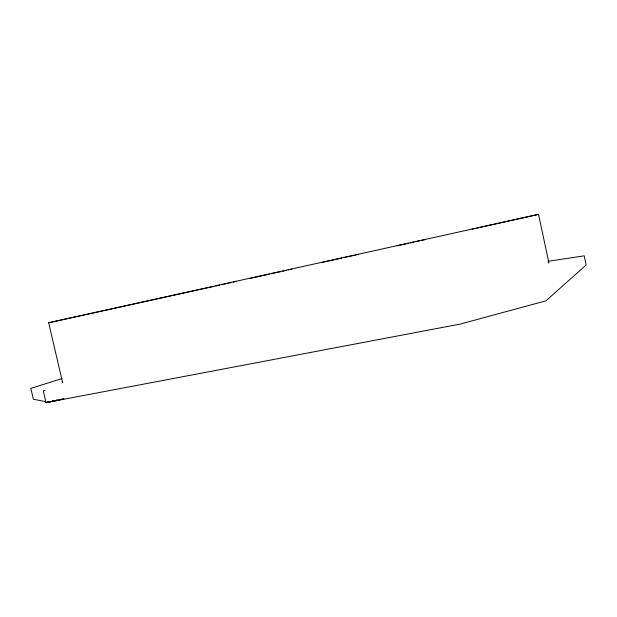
<?xml version="1.0" encoding="UTF-8"?>
<svg xmlns="http://www.w3.org/2000/svg" width="617" height="617" viewBox="0 0 617 617"><rect width="100%" height="100%" fill="white"/><g stroke="black" fill="none" stroke-linecap="round" stroke-linejoin="round"><path stroke-width="0.93" d="M62.656 382.787L48.666 322.753L538.51 214.369L548.899 262.819L548.058 262.796M45.041 390.268L43.306 390.831L46.036 402.631L460.321 324.056L545.968 300.818L586.15 264.963L584.199 255.831L548.181 261.292M61.978 378.56L30.85 388.386L33.372 399.253L45.967 401.682M229.748 282.918L230.858 282.671M233.172 282.162L234.344 281.9M235.501 281.645L236.643 281.391M249.777 278.475L269.482 274.102M271.357 273.686L275.105 272.853M276.987 272.436L280.735 271.603M282.617 271.187L286.365 270.354M288.247 269.938L291.995 269.105M322.02 262.433L341.725 258.06M343.6 257.644L347.356 256.811M349.23 256.394L352.978 255.561M354.86 255.145L358.608 254.312M397.078 245.774L408.338 243.275M410.212 242.859L413.968 242.026M415.843 241.609L419.599 240.777M421.473 240.36L425.229 239.527M472.136 229.115L474.951 228.491M476.825 228.074L538.51 214.369M227.634 283.38L228.668 283.157M213.945 286.396L48.635 322.76M215.827 285.987L219.583 285.162M221.464 284.745L223.346 284.329M224.287 284.121L225.791 283.789M57.312 400.163L46.036 402.631L63.913 398.829L59.232 399.824M57.327 400.163L46.036 402.631L57.35 400.225"/></g></svg>
